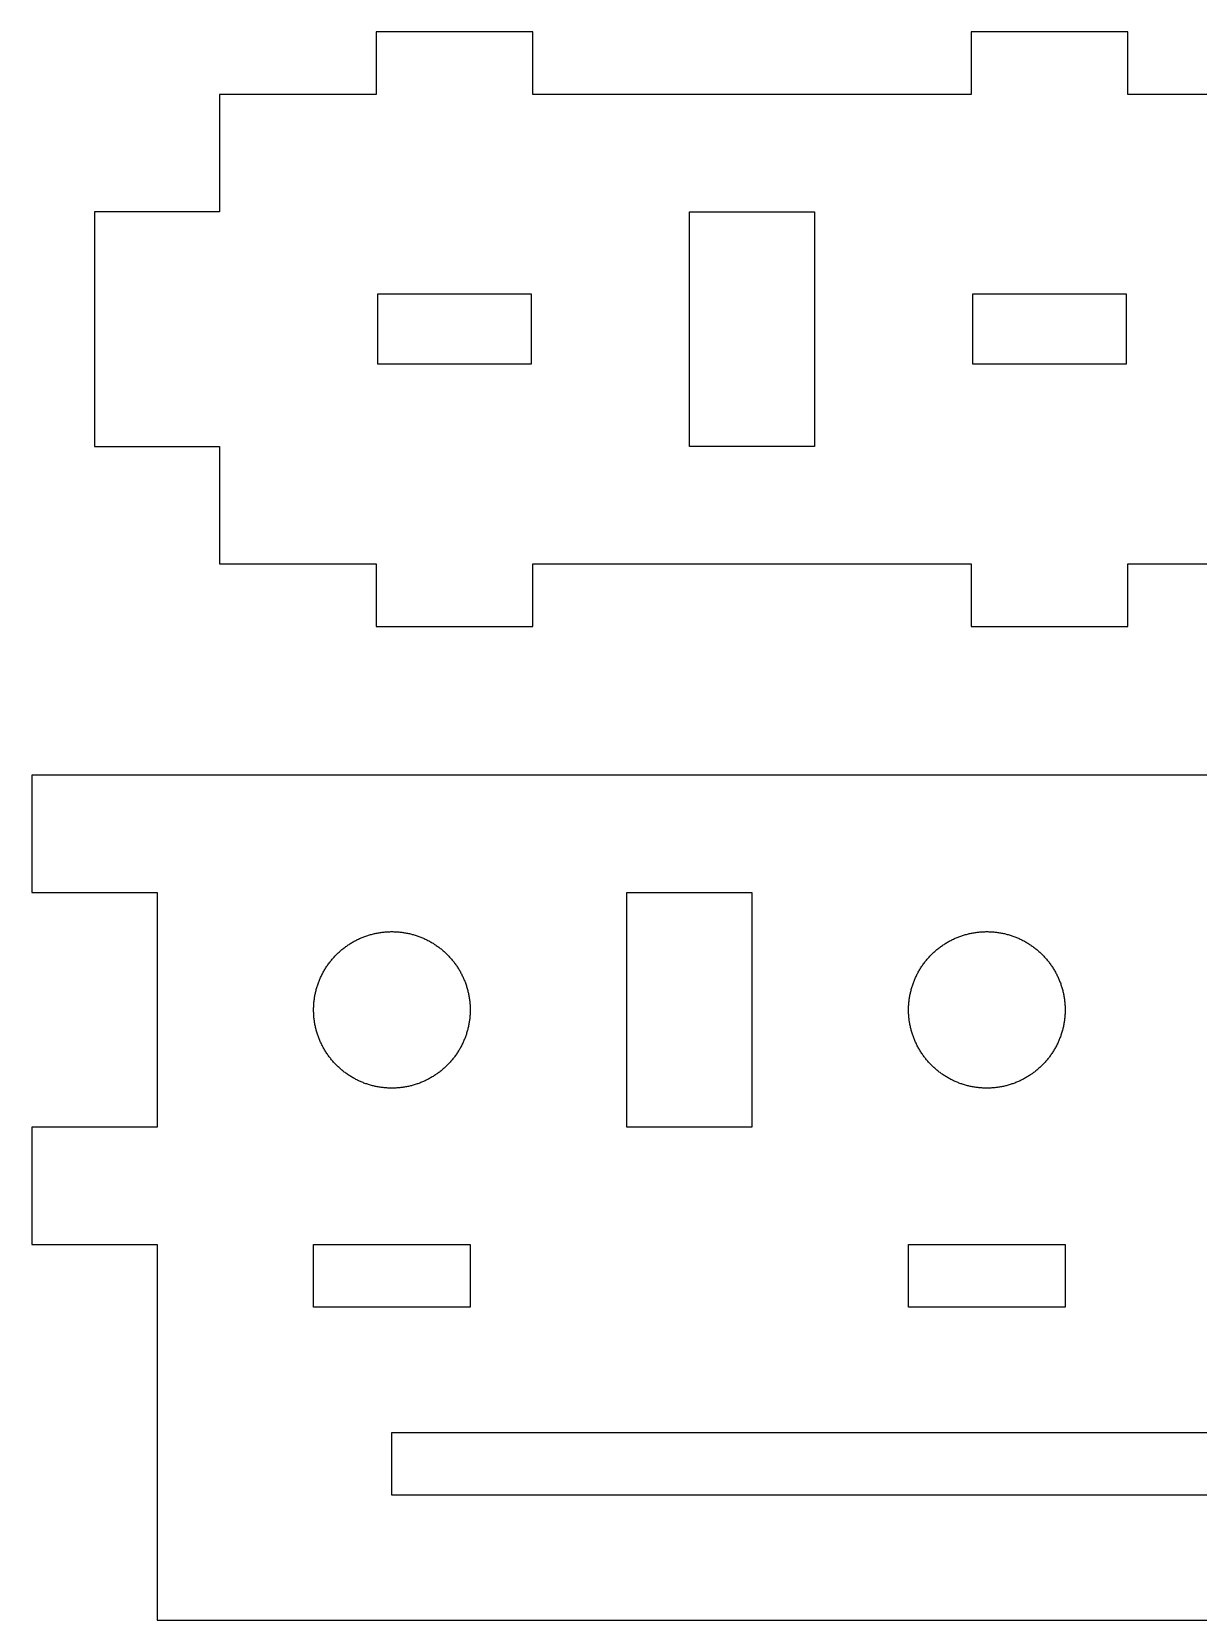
# Model space of a CAD drawing. Header units: metres. Extents: x -160 to 479, y -45 to 506.
# Drawn here: x -160 to -85.5, y 132 to 233.5 of the extents above; entities that cross this region are included whole.
import ezdxf

# ---------------------------------------------------------------- set-up
doc = ezdxf.new("R2010")
doc.units = ezdxf.units.M

msp = doc.modelspace()

# ---------------------------------------------------------------- linework, layer by layer
for p, q in [((-128, 233.5), (-138, 233.5)), ((-138, 233.5), (-138, 229.5)), ((-128, 229.5), (-128, 233.5)), ((-90, 233.5), (-100, 233.5)), ((-100, 233.5), (-100, 229.5)), ((-90, 229.5), (-90, 233.5)), ((-138, 229.5), (-148, 229.5)), ((-148, 229.5), (-148, 222)), ((-100, 229.5), (-128, 229.5)), ((-62, 229.5), (-90, 229.5)), ((-148, 222), (-156, 222)), ((-156, 222), (-156, 207)), ((-118, 207), (-118, 222)), ((-118, 222), (-110, 222)), ((-110, 222), (-110, 207)), ((-137.89, 212.255), (-137.89, 216.745)), ((-137.89, 216.745), (-128.11, 216.745)), ((-128.11, 216.745), (-128.11, 212.255)), ((-99.89, 212.255), (-99.89, 216.745)), ((-99.89, 216.745), (-90.11, 216.745)), ((-90.11, 216.745), (-90.11, 212.255)), ((-128.11, 212.255), (-137.89, 212.255)), ((-90.11, 212.255), (-99.89, 212.255)), ((-156, 207), (-148, 207)), ((-148, 207), (-148, 199.5)), ((-110, 207), (-118, 207)), ((-148, 199.5), (-138, 199.5)), ((-138, 199.5), (-138, 195.5)), ((-128, 199.5), (-100, 199.5)), ((-128, 195.5), (-128, 199.5)), ((-100, 199.5), (-100, 195.5)), ((-90, 195.5), (-90, 199.5)), ((-90, 199.5), (-62, 199.5)), ((-138, 195.5), (-128, 195.5)), ((-100, 195.5), (-90, 195.5)), ((152, 186), (-160, 186)), ((-160, 186), (-160, 178.5)), ((-160, 178.5), (-152, 178.5)), ((-152, 178.5), (-152, 163.5)), ((-122, 163.5), (-122, 178.5)), ((-122, 178.5), (-114, 178.5)), ((-114, 178.5), (-114, 163.5)), ((-139.015, 175.576), (-138.957, 175.601)), ((-138.957, 175.601), (-138.899, 175.625)), ((-138.899, 175.625), (-138.841, 175.649)), ((-138.841, 175.649), (-138.782, 175.672)), ((-138.782, 175.672), (-138.723, 175.694)), ((-138.723, 175.694), (-138.664, 175.715)), ((-138.664, 175.715), (-138.605, 175.735)), ((-138.605, 175.735), (-138.545, 175.755)), ((-138.545, 175.755), (-138.485, 175.774)), ((-138.485, 175.774), (-138.425, 175.793)), ((-138.425, 175.793), (-138.365, 175.81)), ((-138.365, 175.81), (-138.304, 175.827)), ((-138.304, 175.827), (-138.243, 175.843)), ((-138.243, 175.843), (-138.182, 175.858)), ((-138.182, 175.858), (-138.121, 175.873)), ((-138.121, 175.873), (-138.06, 175.886)), ((-138.06, 175.886), (-137.999, 175.899)), ((-137.999, 175.899), (-137.937, 175.911)), ((-137.937, 175.911), (-137.875, 175.923)), ((-137.875, 175.923), (-137.813, 175.933)), ((-137.813, 175.933), (-137.751, 175.943)), ((-137.751, 175.943), (-137.689, 175.952)), ((-137.689, 175.952), (-137.627, 175.961)), ((-137.627, 175.961), (-137.564, 175.968)), ((-137.564, 175.968), (-137.502, 175.975)), ((-137.502, 175.975), (-137.439, 175.981)), ((-137.439, 175.981), (-137.377, 175.986)), ((-137.377, 175.986), (-137.314, 175.99)), ((-137.314, 175.99), (-137.251, 175.994)), ((-137.251, 175.994), (-137.188, 175.996)), ((-137.188, 175.996), (-137.126, 175.998)), ((-137.126, 175.998), (-137.063, 176)), ((-137.063, 176), (-137, 176)), ((-137, 176), (-136.937, 176)), ((-136.937, 176), (-136.874, 175.998)), ((-136.874, 175.998), (-136.812, 175.996)), ((-136.812, 175.996), (-136.749, 175.994)), ((-136.749, 175.994), (-136.686, 175.99)), ((-136.686, 175.99), (-136.623, 175.986)), ((-136.623, 175.986), (-136.561, 175.981)), ((-136.561, 175.981), (-136.498, 175.975)), ((-136.498, 175.975), (-136.436, 175.968)), ((-136.436, 175.968), (-136.373, 175.961)), ((-136.373, 175.961), (-136.311, 175.952)), ((-136.311, 175.952), (-136.249, 175.943)), ((-136.249, 175.943), (-136.187, 175.933)), ((-136.187, 175.933), (-136.125, 175.923)), ((-136.125, 175.923), (-136.063, 175.911)), ((-136.063, 175.911), (-136.001, 175.899)), ((-136.001, 175.899), (-135.94, 175.886)), ((-135.94, 175.886), (-135.879, 175.873)), ((-135.879, 175.873), (-135.818, 175.858)), ((-135.818, 175.858), (-135.757, 175.843)), ((-135.757, 175.843), (-135.696, 175.827)), ((-135.696, 175.827), (-135.635, 175.81)), ((-135.635, 175.81), (-135.575, 175.793)), ((-135.575, 175.793), (-135.515, 175.774)), ((-135.515, 175.774), (-135.455, 175.755)), ((-135.455, 175.755), (-135.395, 175.735)), ((-135.395, 175.735), (-135.336, 175.715)), ((-135.336, 175.715), (-135.277, 175.694)), ((-135.277, 175.694), (-135.218, 175.672)), ((-135.218, 175.672), (-135.159, 175.649)), ((-135.159, 175.649), (-135.101, 175.625)), ((-135.101, 175.625), (-135.043, 175.601)), ((-135.043, 175.601), (-134.985, 175.576)), ((-101.015, 175.576), (-100.957, 175.601)), ((-100.957, 175.601), (-100.899, 175.625)), ((-100.899, 175.625), (-100.841, 175.649)), ((-100.841, 175.649), (-100.782, 175.672)), ((-100.782, 175.672), (-100.723, 175.694)), ((-100.723, 175.694), (-100.664, 175.715)), ((-100.664, 175.715), (-100.605, 175.735)), ((-100.605, 175.735), (-100.545, 175.755)), ((-100.545, 175.755), (-100.485, 175.774)), ((-100.485, 175.774), (-100.425, 175.793)), ((-100.425, 175.793), (-100.365, 175.81)), ((-100.365, 175.81), (-100.304, 175.827)), ((-100.304, 175.827), (-100.243, 175.843)), ((-100.243, 175.843), (-100.182, 175.858)), ((-100.182, 175.858), (-100.121, 175.873)), ((-100.121, 175.873), (-100.06, 175.886)), ((-100.06, 175.886), (-99.9985, 175.899)), ((-99.9985, 175.899), (-99.9369, 175.911)), ((-99.9369, 175.911), (-99.8751, 175.923)), ((-99.8751, 175.923), (-99.8132, 175.933)), ((-99.8132, 175.933), (-99.7511, 175.943)), ((-99.7511, 175.943), (-99.6889, 175.952)), ((-99.6889, 175.952), (-99.6267, 175.961)), ((-99.6267, 175.961), (-99.5643, 175.968)), ((-99.5643, 175.968), (-99.5018, 175.975)), ((-99.5018, 175.975), (-99.4393, 175.981)), ((-99.4393, 175.981), (-99.3766, 175.986)), ((-99.3766, 175.986), (-99.3139, 175.99)), ((-99.3139, 175.99), (-99.2512, 175.994)), ((-99.2512, 175.994), (-99.1884, 175.996)), ((-99.1884, 175.996), (-99.1256, 175.998)), ((-99.1256, 175.998), (-99.0628, 176)), ((-99.0628, 176), (-99, 176)), ((-99, 176), (-98.9372, 176)), ((-98.9372, 176), (-98.8743, 175.998)), ((-98.8743, 175.998), (-98.8115, 175.996)), ((-98.8115, 175.996), (-98.7488, 175.994)), ((-98.7488, 175.994), (-98.686, 175.99)), ((-98.686, 175.99), (-98.6234, 175.986)), ((-98.6234, 175.986), (-98.5607, 175.981)), ((-98.5607, 175.981), (-98.4982, 175.975)), ((-98.4982, 175.975), (-98.4357, 175.968)), ((-98.4357, 175.968), (-98.3733, 175.961)), ((-98.3733, 175.961), (-98.311, 175.952)), ((-98.311, 175.952), (-98.2489, 175.943)), ((-98.2489, 175.943), (-98.1868, 175.933)), ((-98.1868, 175.933), (-98.1249, 175.923)), ((-98.1249, 175.923), (-98.0631, 175.911)), ((-98.0631, 175.911), (-98.0014, 175.899)), ((-98.0014, 175.899), (-97.94, 175.886)), ((-97.94, 175.886), (-97.8786, 175.873)), ((-97.8786, 175.873), (-97.8175, 175.858)), ((-97.8175, 175.858), (-97.7565, 175.843)), ((-97.7565, 175.843), (-97.6958, 175.827)), ((-97.6958, 175.827), (-97.6352, 175.81)), ((-97.6352, 175.81), (-97.5749, 175.793)), ((-97.5749, 175.793), (-97.5148, 175.774)), ((-97.5148, 175.774), (-97.4549, 175.755)), ((-97.4549, 175.755), (-97.3953, 175.735)), ((-97.3953, 175.735), (-97.3359, 175.715)), ((-97.3359, 175.715), (-97.2768, 175.694)), ((-97.2768, 175.694), (-97.2179, 175.672)), ((-97.2179, 175.672), (-97.1594, 175.649)), ((-97.1594, 175.649), (-97.1011, 175.625)), ((-97.1011, 175.625), (-97.0431, 175.601)), ((-97.0431, 175.601), (-96.9855, 175.576)), ((-140.513, 174.558), (-140.468, 174.602)), ((-140.468, 174.602), (-140.423, 174.645)), ((-140.423, 174.645), (-140.377, 174.688)), ((-140.377, 174.688), (-140.33, 174.73)), ((-140.33, 174.73), (-140.283, 174.771)), ((-140.283, 174.771), (-140.235, 174.812)), ((-140.235, 174.812), (-140.187, 174.853)), ((-140.187, 174.853), (-140.138, 174.892)), ((-140.138, 174.892), (-140.089, 174.931)), ((-140.089, 174.931), (-140.04, 174.97)), ((-140.04, 174.97), (-139.99, 175.008)), ((-139.99, 175.008), (-139.939, 175.045)), ((-139.939, 175.045), (-139.888, 175.082)), ((-139.888, 175.082), (-139.836, 175.118)), ((-139.836, 175.118), (-139.784, 175.153)), ((-139.784, 175.153), (-139.732, 175.188)), ((-139.732, 175.188), (-139.679, 175.222)), ((-139.679, 175.222), (-139.626, 175.255)), ((-139.626, 175.255), (-139.572, 175.288)), ((-139.572, 175.288), (-139.518, 175.32)), ((-139.518, 175.32), (-139.464, 175.351)), ((-139.464, 175.351), (-139.409, 175.382)), ((-139.409, 175.382), (-139.354, 175.411)), ((-139.354, 175.411), (-139.298, 175.441)), ((-139.298, 175.441), (-139.242, 175.469)), ((-139.242, 175.469), (-139.186, 175.497)), ((-139.186, 175.497), (-139.129, 175.524)), ((-139.129, 175.524), (-139.072, 175.551)), ((-139.072, 175.551), (-139.015, 175.576)), ((-134.985, 175.576), (-134.928, 175.551)), ((-134.928, 175.551), (-134.871, 175.524)), ((-134.871, 175.524), (-134.814, 175.497)), ((-134.814, 175.497), (-134.758, 175.469)), ((-134.758, 175.469), (-134.702, 175.441)), ((-134.702, 175.441), (-134.646, 175.411)), ((-134.646, 175.411), (-134.591, 175.382)), ((-134.591, 175.382), (-134.536, 175.351)), ((-134.536, 175.351), (-134.482, 175.32)), ((-134.482, 175.32), (-134.428, 175.288)), ((-134.428, 175.288), (-134.374, 175.255)), ((-134.374, 175.255), (-134.321, 175.222)), ((-134.321, 175.222), (-134.268, 175.188)), ((-134.268, 175.188), (-134.216, 175.153)), ((-134.216, 175.153), (-134.164, 175.118)), ((-134.164, 175.118), (-134.112, 175.082)), ((-134.112, 175.082), (-134.061, 175.045)), ((-134.061, 175.045), (-134.01, 175.008)), ((-134.01, 175.008), (-133.96, 174.97)), ((-133.96, 174.97), (-133.911, 174.931)), ((-133.911, 174.931), (-133.862, 174.892)), ((-133.862, 174.892), (-133.813, 174.853)), ((-133.813, 174.853), (-133.765, 174.812)), ((-133.765, 174.812), (-133.717, 174.771)), ((-133.717, 174.771), (-133.67, 174.73)), ((-133.67, 174.73), (-133.623, 174.688)), ((-133.623, 174.688), (-133.577, 174.645)), ((-133.577, 174.645), (-133.532, 174.602)), ((-133.532, 174.602), (-133.487, 174.558)), ((-102.513, 174.558), (-102.468, 174.602)), ((-102.468, 174.602), (-102.423, 174.645)), ((-102.423, 174.645), (-102.377, 174.688)), ((-102.377, 174.688), (-102.33, 174.73)), ((-102.33, 174.73), (-102.283, 174.771)), ((-102.283, 174.771), (-102.235, 174.812)), ((-102.235, 174.812), (-102.187, 174.853)), ((-102.187, 174.853), (-102.138, 174.892)), ((-102.138, 174.892), (-102.089, 174.931)), ((-102.089, 174.931), (-102.04, 174.97)), ((-102.04, 174.97), (-101.99, 175.008)), ((-101.99, 175.008), (-101.939, 175.045)), ((-101.939, 175.045), (-101.888, 175.082)), ((-101.888, 175.082), (-101.836, 175.118)), ((-101.836, 175.118), (-101.784, 175.153)), ((-101.784, 175.153), (-101.732, 175.188)), ((-101.732, 175.188), (-101.679, 175.222)), ((-101.679, 175.222), (-101.626, 175.255)), ((-101.626, 175.255), (-101.572, 175.288)), ((-101.572, 175.288), (-101.518, 175.32)), ((-101.518, 175.32), (-101.464, 175.351)), ((-101.464, 175.351), (-101.409, 175.382)), ((-101.409, 175.382), (-101.354, 175.411)), ((-101.354, 175.411), (-101.298, 175.441)), ((-101.298, 175.441), (-101.242, 175.469)), ((-101.242, 175.469), (-101.186, 175.497)), ((-101.186, 175.497), (-101.129, 175.524)), ((-101.129, 175.524), (-101.072, 175.551)), ((-101.072, 175.551), (-101.015, 175.576)), ((-96.9855, 175.576), (-96.9281, 175.551)), ((-96.9281, 175.551), (-96.8711, 175.524)), ((-96.8711, 175.524), (-96.8144, 175.497)), ((-96.8144, 175.497), (-96.7581, 175.469)), ((-96.7581, 175.469), (-96.7021, 175.441)), ((-96.7021, 175.441), (-96.6465, 175.411)), ((-96.6465, 175.411), (-96.5912, 175.382)), ((-96.5912, 175.382), (-96.5364, 175.351)), ((-96.5364, 175.351), (-96.4819, 175.32)), ((-96.4819, 175.32), (-96.4278, 175.288)), ((-96.4278, 175.288), (-96.3741, 175.255)), ((-96.3741, 175.255), (-96.3209, 175.222)), ((-96.3209, 175.222), (-96.268, 175.188)), ((-96.268, 175.188), (-96.2156, 175.153)), ((-96.2156, 175.153), (-96.1637, 175.118)), ((-96.1637, 175.118), (-96.1121, 175.082)), ((-96.1121, 175.082), (-96.0611, 175.045)), ((-96.0611, 175.045), (-96.0105, 175.008)), ((-96.0105, 175.008), (-95.9603, 174.97)), ((-95.9603, 174.97), (-95.9107, 174.931)), ((-95.9107, 174.931), (-95.8615, 174.892)), ((-95.8615, 174.892), (-95.8129, 174.853)), ((-95.8129, 174.853), (-95.7647, 174.812)), ((-95.7647, 174.812), (-95.7171, 174.771)), ((-95.7171, 174.771), (-95.6699, 174.73)), ((-95.6699, 174.73), (-95.6233, 174.688)), ((-95.6233, 174.688), (-95.5773, 174.645)), ((-95.5773, 174.645), (-95.5317, 174.602)), ((-95.5317, 174.602), (-95.4867, 174.558)), ((-141.32, 173.518), (-141.288, 173.572)), ((-141.288, 173.572), (-141.255, 173.626)), ((-141.255, 173.626), (-141.222, 173.679)), ((-141.222, 173.679), (-141.188, 173.732)), ((-141.188, 173.732), (-141.153, 173.784)), ((-141.153, 173.784), (-141.118, 173.836)), ((-141.118, 173.836), (-141.082, 173.888)), ((-141.082, 173.888), (-141.045, 173.939)), ((-141.045, 173.939), (-141.008, 173.99)), ((-141.008, 173.99), (-140.97, 174.04)), ((-140.97, 174.04), (-140.931, 174.089)), ((-140.931, 174.089), (-140.892, 174.138)), ((-140.892, 174.138), (-140.853, 174.187)), ((-140.853, 174.187), (-140.812, 174.235)), ((-140.812, 174.235), (-140.771, 174.283)), ((-140.771, 174.283), (-140.73, 174.33)), ((-140.73, 174.33), (-140.688, 174.377)), ((-140.688, 174.377), (-140.645, 174.423)), ((-140.645, 174.423), (-140.602, 174.468)), ((-140.602, 174.468), (-140.558, 174.513)), ((-140.558, 174.513), (-140.513, 174.558)), ((-133.487, 174.558), (-133.442, 174.513)), ((-133.442, 174.513), (-133.398, 174.468)), ((-133.398, 174.468), (-133.355, 174.423)), ((-133.355, 174.423), (-133.312, 174.377)), ((-133.312, 174.377), (-133.27, 174.33)), ((-133.27, 174.33), (-133.229, 174.283)), ((-133.229, 174.283), (-133.188, 174.235)), ((-133.188, 174.235), (-133.147, 174.187)), ((-133.147, 174.187), (-133.108, 174.138)), ((-133.108, 174.138), (-133.069, 174.089)), ((-133.069, 174.089), (-133.03, 174.04)), ((-133.03, 174.04), (-132.992, 173.99)), ((-132.992, 173.99), (-132.955, 173.939)), ((-132.955, 173.939), (-132.918, 173.888)), ((-132.918, 173.888), (-132.882, 173.836)), ((-132.882, 173.836), (-132.847, 173.784)), ((-132.847, 173.784), (-132.812, 173.732)), ((-132.812, 173.732), (-132.778, 173.679)), ((-132.778, 173.679), (-132.745, 173.626)), ((-132.745, 173.626), (-132.712, 173.572)), ((-132.712, 173.572), (-132.68, 173.518)), ((-103.32, 173.518), (-103.288, 173.572)), ((-103.288, 173.572), (-103.255, 173.626)), ((-103.255, 173.626), (-103.222, 173.679)), ((-103.222, 173.679), (-103.188, 173.732)), ((-103.188, 173.732), (-103.153, 173.784)), ((-103.153, 173.784), (-103.118, 173.836)), ((-103.118, 173.836), (-103.082, 173.888)), ((-103.082, 173.888), (-103.045, 173.939)), ((-103.045, 173.939), (-103.008, 173.99)), ((-103.008, 173.99), (-102.97, 174.04)), ((-102.97, 174.04), (-102.931, 174.089)), ((-102.931, 174.089), (-102.892, 174.138)), ((-102.892, 174.138), (-102.853, 174.187)), ((-102.853, 174.187), (-102.812, 174.235)), ((-102.812, 174.235), (-102.771, 174.283)), ((-102.771, 174.283), (-102.73, 174.33)), ((-102.73, 174.33), (-102.688, 174.377)), ((-102.688, 174.377), (-102.645, 174.423)), ((-102.645, 174.423), (-102.602, 174.468)), ((-102.602, 174.468), (-102.558, 174.513)), ((-102.558, 174.513), (-102.513, 174.558)), ((-95.4867, 174.558), (-95.4423, 174.513)), ((-95.4423, 174.513), (-95.3985, 174.468)), ((-95.3985, 174.468), (-95.3551, 174.423)), ((-95.3551, 174.423), (-95.3124, 174.377)), ((-95.3124, 174.377), (-95.2703, 174.33)), ((-95.2703, 174.33), (-95.2287, 174.283)), ((-95.2287, 174.283), (-95.1878, 174.235)), ((-95.1878, 174.235), (-95.1474, 174.187)), ((-95.1474, 174.187), (-95.1077, 174.138)), ((-95.1077, 174.138), (-95.0686, 174.089)), ((-95.0686, 174.089), (-95.03, 174.04)), ((-95.03, 174.04), (-94.9922, 173.99)), ((-94.9922, 173.99), (-94.9549, 173.939)), ((-94.9549, 173.939), (-94.9183, 173.888)), ((-94.9183, 173.888), (-94.8823, 173.836)), ((-94.8823, 173.836), (-94.847, 173.784)), ((-94.847, 173.784), (-94.8123, 173.732)), ((-94.8123, 173.732), (-94.7784, 173.679)), ((-94.7784, 173.679), (-94.745, 173.626)), ((-94.745, 173.626), (-94.7124, 173.572)), ((-94.7124, 173.572), (-94.6804, 173.518)), ((-141.755, 172.545), (-141.735, 172.605)), ((-141.735, 172.605), (-141.715, 172.664)), ((-141.715, 172.664), (-141.694, 172.723)), ((-141.694, 172.723), (-141.672, 172.782)), ((-141.672, 172.782), (-141.649, 172.841)), ((-141.649, 172.841), (-141.625, 172.899)), ((-141.625, 172.899), (-141.601, 172.957)), ((-141.601, 172.957), (-141.576, 173.015)), ((-141.576, 173.015), (-141.551, 173.072)), ((-141.551, 173.072), (-141.524, 173.129)), ((-141.524, 173.129), (-141.497, 173.186)), ((-141.497, 173.186), (-141.469, 173.242)), ((-141.469, 173.242), (-141.441, 173.298)), ((-141.441, 173.298), (-141.411, 173.354)), ((-141.411, 173.354), (-141.382, 173.409)), ((-141.382, 173.409), (-141.351, 173.464)), ((-141.351, 173.464), (-141.32, 173.518)), ((-132.68, 173.518), (-132.649, 173.464)), ((-132.649, 173.464), (-132.618, 173.409)), ((-132.618, 173.409), (-132.589, 173.354)), ((-132.589, 173.354), (-132.559, 173.298)), ((-132.559, 173.298), (-132.531, 173.242)), ((-132.531, 173.242), (-132.503, 173.186)), ((-132.503, 173.186), (-132.476, 173.129)), ((-132.476, 173.129), (-132.449, 173.072)), ((-132.449, 173.072), (-132.424, 173.015)), ((-132.424, 173.015), (-132.399, 172.957)), ((-132.399, 172.957), (-132.375, 172.899)), ((-132.375, 172.899), (-132.351, 172.841)), ((-132.351, 172.841), (-132.328, 172.782)), ((-132.328, 172.782), (-132.306, 172.723)), ((-132.306, 172.723), (-132.285, 172.664)), ((-132.285, 172.664), (-132.264, 172.605)), ((-132.264, 172.605), (-132.245, 172.545)), ((-103.755, 172.545), (-103.735, 172.605)), ((-103.735, 172.605), (-103.715, 172.664)), ((-103.715, 172.664), (-103.694, 172.723)), ((-103.694, 172.723), (-103.672, 172.782)), ((-103.672, 172.782), (-103.649, 172.841)), ((-103.649, 172.841), (-103.625, 172.899)), ((-103.625, 172.899), (-103.601, 172.957)), ((-103.601, 172.957), (-103.576, 173.015)), ((-103.576, 173.015), (-103.551, 173.072)), ((-103.551, 173.072), (-103.524, 173.129)), ((-103.524, 173.129), (-103.497, 173.186)), ((-103.497, 173.186), (-103.469, 173.242)), ((-103.469, 173.242), (-103.441, 173.298)), ((-103.441, 173.298), (-103.411, 173.354)), ((-103.411, 173.354), (-103.382, 173.409)), ((-103.382, 173.409), (-103.351, 173.464)), ((-103.351, 173.464), (-103.32, 173.518)), ((-94.6804, 173.518), (-94.6491, 173.464)), ((-94.6491, 173.464), (-94.6185, 173.409)), ((-94.6185, 173.409), (-94.5885, 173.354)), ((-94.5885, 173.354), (-94.5593, 173.298)), ((-94.5593, 173.298), (-94.5308, 173.242)), ((-94.5308, 173.242), (-94.503, 173.186)), ((-94.503, 173.186), (-94.4759, 173.129)), ((-94.4759, 173.129), (-94.4495, 173.072)), ((-94.4495, 173.072), (-94.4238, 173.015)), ((-94.4238, 173.015), (-94.3988, 172.957)), ((-94.3988, 172.957), (-94.3746, 172.899)), ((-94.3746, 172.899), (-94.3511, 172.841)), ((-94.3511, 172.841), (-94.3284, 172.782)), ((-94.3284, 172.782), (-94.3063, 172.723)), ((-94.3063, 172.723), (-94.285, 172.664)), ((-94.285, 172.664), (-94.2645, 172.605)), ((-94.2645, 172.605), (-94.2447, 172.545)), ((-141.975, 171.502), (-141.968, 171.564)), ((-141.968, 171.564), (-141.961, 171.627)), ((-141.961, 171.627), (-141.952, 171.689)), ((-141.952, 171.689), (-141.943, 171.751)), ((-141.943, 171.751), (-141.933, 171.813)), ((-141.933, 171.813), (-141.923, 171.875)), ((-141.923, 171.875), (-141.911, 171.937)), ((-141.911, 171.937), (-141.899, 171.999)), ((-141.899, 171.999), (-141.886, 172.06)), ((-141.886, 172.06), (-141.873, 172.121)), ((-141.873, 172.121), (-141.858, 172.182)), ((-141.858, 172.182), (-141.843, 172.243)), ((-141.843, 172.243), (-141.827, 172.304)), ((-141.827, 172.304), (-141.81, 172.365)), ((-141.81, 172.365), (-141.793, 172.425)), ((-141.793, 172.425), (-141.774, 172.485)), ((-141.774, 172.485), (-141.755, 172.545)), ((-132.245, 172.545), (-132.226, 172.485)), ((-132.226, 172.485), (-132.207, 172.425)), ((-132.207, 172.425), (-132.19, 172.365)), ((-132.19, 172.365), (-132.173, 172.304)), ((-132.173, 172.304), (-132.157, 172.243)), ((-132.157, 172.243), (-132.142, 172.182)), ((-132.142, 172.182), (-132.127, 172.121)), ((-132.127, 172.121), (-132.114, 172.06)), ((-132.114, 172.06), (-132.101, 171.999)), ((-132.101, 171.999), (-132.089, 171.937)), ((-132.089, 171.937), (-132.077, 171.875)), ((-132.077, 171.875), (-132.067, 171.813)), ((-132.067, 171.813), (-132.057, 171.751)), ((-132.057, 171.751), (-132.048, 171.689)), ((-132.048, 171.689), (-132.039, 171.627)), ((-132.039, 171.627), (-132.032, 171.564)), ((-132.032, 171.564), (-132.025, 171.502)), ((-103.975, 171.502), (-103.968, 171.564)), ((-103.968, 171.564), (-103.961, 171.627)), ((-103.961, 171.627), (-103.952, 171.689)), ((-103.952, 171.689), (-103.943, 171.751)), ((-103.943, 171.751), (-103.933, 171.813)), ((-103.933, 171.813), (-103.923, 171.875)), ((-103.923, 171.875), (-103.911, 171.937)), ((-103.911, 171.937), (-103.899, 171.999)), ((-103.899, 171.999), (-103.886, 172.06)), ((-103.886, 172.06), (-103.873, 172.121)), ((-103.873, 172.121), (-103.858, 172.182)), ((-103.858, 172.182), (-103.843, 172.243)), ((-103.843, 172.243), (-103.827, 172.304)), ((-103.827, 172.304), (-103.81, 172.365)), ((-103.81, 172.365), (-103.793, 172.425)), ((-103.793, 172.425), (-103.774, 172.485)), ((-103.774, 172.485), (-103.755, 172.545)), ((-94.2447, 172.545), (-94.2257, 172.485)), ((-94.2257, 172.485), (-94.2074, 172.425)), ((-94.2074, 172.425), (-94.1898, 172.365)), ((-94.1898, 172.365), (-94.1731, 172.304)), ((-94.1731, 172.304), (-94.1571, 172.243)), ((-94.1571, 172.243), (-94.1418, 172.182)), ((-94.1418, 172.182), (-94.1274, 172.121)), ((-94.1274, 172.121), (-94.1136, 172.06)), ((-94.1136, 172.06), (-94.1007, 171.999)), ((-94.1007, 171.999), (-94.0886, 171.937)), ((-94.0886, 171.937), (-94.0772, 171.875)), ((-94.0772, 171.875), (-94.0666, 171.813)), ((-94.0666, 171.813), (-94.0567, 171.751)), ((-94.0567, 171.751), (-94.0477, 171.689)), ((-94.0477, 171.689), (-94.0394, 171.627)), ((-94.0394, 171.627), (-94.0319, 171.564)), ((-94.0319, 171.564), (-94.0252, 171.502)), ((-142, 171.063), (-141.998, 171.126)), ((-142, 171), (-142, 171.063)), ((-142, 170.937), (-142, 171)), ((-141.998, 170.874), (-142, 170.937)), ((-141.998, 171.126), (-141.996, 171.188)), ((-141.996, 170.812), (-141.998, 170.874)), ((-141.996, 171.188), (-141.994, 171.251)), ((-141.994, 170.749), (-141.996, 170.812)), ((-141.994, 171.251), (-141.99, 171.314)), ((-141.99, 170.686), (-141.994, 170.749)), ((-141.99, 171.314), (-141.986, 171.377)), ((-141.986, 170.623), (-141.99, 170.686)), ((-141.986, 171.377), (-141.981, 171.439)), ((-141.981, 170.561), (-141.986, 170.623)), ((-141.981, 171.439), (-141.975, 171.502)), ((-141.975, 170.498), (-141.981, 170.561)), ((-132.025, 171.502), (-132.019, 171.439)), ((-132.019, 170.561), (-132.025, 170.498)), ((-132.019, 171.439), (-132.014, 171.377)), ((-132.014, 170.623), (-132.019, 170.561)), ((-132.014, 171.377), (-132.01, 171.314)), ((-132.01, 170.686), (-132.014, 170.623)), ((-132.01, 171.314), (-132.006, 171.251)), ((-132.006, 170.749), (-132.01, 170.686)), ((-132.006, 171.251), (-132.004, 171.188)), ((-132.004, 170.812), (-132.006, 170.749)), ((-132.004, 171.188), (-132.002, 171.126)), ((-132.002, 170.874), (-132.004, 170.812)), ((-132.002, 171.126), (-132, 171.063)), ((-132, 170.937), (-132.002, 170.874)), ((-132, 171.063), (-132, 171)), ((-132, 171), (-132, 170.937)), ((-104, 171.063), (-103.998, 171.126)), ((-104, 171), (-104, 171.063)), ((-104, 170.937), (-104, 171)), ((-103.998, 170.874), (-104, 170.937)), ((-103.998, 171.126), (-103.996, 171.188)), ((-103.996, 170.812), (-103.998, 170.874)), ((-103.996, 171.188), (-103.994, 171.251)), ((-103.994, 170.749), (-103.996, 170.812)), ((-103.994, 171.251), (-103.99, 171.314)), ((-103.99, 170.686), (-103.994, 170.749)), ((-103.99, 171.314), (-103.986, 171.377)), ((-103.986, 170.623), (-103.99, 170.686)), ((-103.986, 171.377), (-103.981, 171.439)), ((-103.981, 170.561), (-103.986, 170.623)), ((-103.981, 171.439), (-103.975, 171.502)), ((-103.975, 170.498), (-103.981, 170.561)), ((-94.0252, 171.502), (-94.0193, 171.439)), ((-94.0193, 170.561), (-94.0252, 170.498)), ((-94.0193, 171.439), (-94.0142, 171.377)), ((-94.0142, 170.623), (-94.0193, 170.561)), ((-94.0142, 171.377), (-94.0099, 171.314)), ((-94.0099, 170.686), (-94.0142, 170.623)), ((-94.0099, 171.314), (-94.0063, 171.251)), ((-94.0063, 170.749), (-94.0099, 170.686)), ((-94.0063, 171.251), (-94.0035, 171.188)), ((-94.0035, 170.812), (-94.0063, 170.749)), ((-94.0035, 171.188), (-94.0016, 171.126)), ((-94.0016, 170.874), (-94.0035, 170.812)), ((-94.0016, 171.126), (-94.0004, 171.063)), ((-94.0004, 170.937), (-94.0016, 170.874)), ((-94.0004, 171.063), (-94, 171)), ((-94, 171), (-94.0004, 170.937)), ((-141.968, 170.436), (-141.975, 170.498)), ((-141.961, 170.373), (-141.968, 170.436)), ((-141.952, 170.311), (-141.961, 170.373)), ((-141.943, 170.249), (-141.952, 170.311)), ((-141.933, 170.187), (-141.943, 170.249)), ((-141.923, 170.125), (-141.933, 170.187)), ((-141.911, 170.063), (-141.923, 170.125)), ((-141.899, 170.001), (-141.911, 170.063)), ((-141.886, 169.94), (-141.899, 170.001)), ((-141.873, 169.879), (-141.886, 169.94)), ((-141.858, 169.818), (-141.873, 169.879)), ((-141.843, 169.757), (-141.858, 169.818)), ((-141.827, 169.696), (-141.843, 169.757)), ((-141.81, 169.635), (-141.827, 169.696)), ((-141.793, 169.575), (-141.81, 169.635)), ((-141.774, 169.515), (-141.793, 169.575)), ((-141.755, 169.455), (-141.774, 169.515)), ((-132.226, 169.515), (-132.245, 169.455)), ((-132.207, 169.575), (-132.226, 169.515)), ((-132.19, 169.635), (-132.207, 169.575)), ((-132.173, 169.696), (-132.19, 169.635)), ((-132.157, 169.757), (-132.173, 169.696)), ((-132.142, 169.818), (-132.157, 169.757)), ((-132.127, 169.879), (-132.142, 169.818)), ((-132.114, 169.94), (-132.127, 169.879)), ((-132.101, 170.001), (-132.114, 169.94)), ((-132.089, 170.063), (-132.101, 170.001)), ((-132.077, 170.125), (-132.089, 170.063)), ((-132.067, 170.187), (-132.077, 170.125)), ((-132.057, 170.249), (-132.067, 170.187)), ((-132.048, 170.311), (-132.057, 170.249)), ((-132.039, 170.373), (-132.048, 170.311)), ((-132.032, 170.436), (-132.039, 170.373)), ((-132.025, 170.498), (-132.032, 170.436)), ((-103.968, 170.436), (-103.975, 170.498)), ((-103.961, 170.373), (-103.968, 170.436)), ((-103.952, 170.311), (-103.961, 170.373)), ((-103.943, 170.249), (-103.952, 170.311)), ((-103.933, 170.187), (-103.943, 170.249)), ((-103.923, 170.125), (-103.933, 170.187)), ((-103.911, 170.063), (-103.923, 170.125)), ((-103.899, 170.001), (-103.911, 170.063)), ((-103.886, 169.94), (-103.899, 170.001)), ((-103.873, 169.879), (-103.886, 169.94)), ((-103.858, 169.818), (-103.873, 169.879)), ((-103.843, 169.757), (-103.858, 169.818)), ((-103.827, 169.696), (-103.843, 169.757)), ((-103.81, 169.635), (-103.827, 169.696)), ((-103.793, 169.575), (-103.81, 169.635)), ((-103.774, 169.515), (-103.793, 169.575)), ((-103.755, 169.455), (-103.774, 169.515)), ((-94.2257, 169.515), (-94.2447, 169.455)), ((-94.2074, 169.575), (-94.2257, 169.515)), ((-94.1898, 169.635), (-94.2074, 169.575)), ((-94.1731, 169.696), (-94.1898, 169.635)), ((-94.1571, 169.757), (-94.1731, 169.696)), ((-94.1418, 169.818), (-94.1571, 169.757)), ((-94.1274, 169.879), (-94.1418, 169.818)), ((-94.1136, 169.94), (-94.1274, 169.879)), ((-94.1007, 170.001), (-94.1136, 169.94)), ((-94.0886, 170.063), (-94.1007, 170.001)), ((-94.0772, 170.125), (-94.0886, 170.063)), ((-94.0666, 170.187), (-94.0772, 170.125)), ((-94.0567, 170.249), (-94.0666, 170.187)), ((-94.0477, 170.311), (-94.0567, 170.249)), ((-94.0394, 170.373), (-94.0477, 170.311)), ((-94.0319, 170.436), (-94.0394, 170.373)), ((-94.0252, 170.498), (-94.0319, 170.436)), ((-141.735, 169.395), (-141.755, 169.455)), ((-141.715, 169.336), (-141.735, 169.395)), ((-141.694, 169.277), (-141.715, 169.336)), ((-141.672, 169.218), (-141.694, 169.277)), ((-141.649, 169.159), (-141.672, 169.218)), ((-141.625, 169.101), (-141.649, 169.159)), ((-141.601, 169.043), (-141.625, 169.101)), ((-141.576, 168.985), (-141.601, 169.043)), ((-141.551, 168.928), (-141.576, 168.985)), ((-141.524, 168.871), (-141.551, 168.928)), ((-141.497, 168.814), (-141.524, 168.871)), ((-141.469, 168.758), (-141.497, 168.814)), ((-141.441, 168.702), (-141.469, 168.758)), ((-141.411, 168.646), (-141.441, 168.702)), ((-141.382, 168.591), (-141.411, 168.646)), ((-141.351, 168.536), (-141.382, 168.591)), ((-141.32, 168.482), (-141.351, 168.536)), ((-132.649, 168.536), (-132.68, 168.482)), ((-132.618, 168.591), (-132.649, 168.536)), ((-132.589, 168.646), (-132.618, 168.591)), ((-132.559, 168.702), (-132.589, 168.646)), ((-132.531, 168.758), (-132.559, 168.702)), ((-132.503, 168.814), (-132.531, 168.758)), ((-132.476, 168.871), (-132.503, 168.814)), ((-132.449, 168.928), (-132.476, 168.871)), ((-132.424, 168.985), (-132.449, 168.928)), ((-132.399, 169.043), (-132.424, 168.985)), ((-132.375, 169.101), (-132.399, 169.043)), ((-132.351, 169.159), (-132.375, 169.101)), ((-132.328, 169.218), (-132.351, 169.159)), ((-132.306, 169.277), (-132.328, 169.218)), ((-132.285, 169.336), (-132.306, 169.277)), ((-132.264, 169.395), (-132.285, 169.336)), ((-132.245, 169.455), (-132.264, 169.395)), ((-103.735, 169.395), (-103.755, 169.455)), ((-103.715, 169.336), (-103.735, 169.395)), ((-103.694, 169.277), (-103.715, 169.336)), ((-103.672, 169.218), (-103.694, 169.277)), ((-103.649, 169.159), (-103.672, 169.218)), ((-103.625, 169.101), (-103.649, 169.159)), ((-103.601, 169.043), (-103.625, 169.101)), ((-103.576, 168.985), (-103.601, 169.043)), ((-103.551, 168.928), (-103.576, 168.985)), ((-103.524, 168.871), (-103.551, 168.928)), ((-103.497, 168.814), (-103.524, 168.871)), ((-103.469, 168.758), (-103.497, 168.814)), ((-103.441, 168.702), (-103.469, 168.758)), ((-103.411, 168.646), (-103.441, 168.702)), ((-103.382, 168.591), (-103.411, 168.646)), ((-103.351, 168.536), (-103.382, 168.591)), ((-103.32, 168.482), (-103.351, 168.536)), ((-94.6491, 168.536), (-94.6804, 168.482)), ((-94.6185, 168.591), (-94.6491, 168.536)), ((-94.5885, 168.646), (-94.6185, 168.591)), ((-94.5593, 168.702), (-94.5885, 168.646)), ((-94.5308, 168.758), (-94.5593, 168.702)), ((-94.503, 168.814), (-94.5308, 168.758)), ((-94.4759, 168.871), (-94.503, 168.814)), ((-94.4495, 168.928), (-94.4759, 168.871)), ((-94.4238, 168.985), (-94.4495, 168.928)), ((-94.3988, 169.043), (-94.4238, 168.985)), ((-94.3746, 169.101), (-94.3988, 169.043)), ((-94.3511, 169.159), (-94.3746, 169.101)), ((-94.3284, 169.218), (-94.3511, 169.159)), ((-94.3063, 169.277), (-94.3284, 169.218)), ((-94.285, 169.336), (-94.3063, 169.277)), ((-94.2645, 169.395), (-94.285, 169.336)), ((-94.2447, 169.455), (-94.2645, 169.395)), ((-141.288, 168.428), (-141.32, 168.482)), ((-141.255, 168.374), (-141.288, 168.428)), ((-141.222, 168.321), (-141.255, 168.374)), ((-141.188, 168.268), (-141.222, 168.321)), ((-141.153, 168.216), (-141.188, 168.268)), ((-141.118, 168.164), (-141.153, 168.216)), ((-141.082, 168.112), (-141.118, 168.164)), ((-141.045, 168.061), (-141.082, 168.112)), ((-141.008, 168.01), (-141.045, 168.061)), ((-140.97, 167.96), (-141.008, 168.01)), ((-140.931, 167.911), (-140.97, 167.96)), ((-140.892, 167.862), (-140.931, 167.911)), ((-140.853, 167.813), (-140.892, 167.862)), ((-140.812, 167.765), (-140.853, 167.813)), ((-140.771, 167.717), (-140.812, 167.765)), ((-140.73, 167.67), (-140.771, 167.717)), ((-140.688, 167.623), (-140.73, 167.67)), ((-140.645, 167.577), (-140.688, 167.623)), ((-140.602, 167.532), (-140.645, 167.577)), ((-140.558, 167.487), (-140.602, 167.532)), ((-140.513, 167.442), (-140.558, 167.487)), ((-133.442, 167.487), (-133.487, 167.442)), ((-133.398, 167.532), (-133.442, 167.487)), ((-133.355, 167.577), (-133.398, 167.532)), ((-133.312, 167.623), (-133.355, 167.577)), ((-133.27, 167.67), (-133.312, 167.623)), ((-133.229, 167.717), (-133.27, 167.67)), ((-133.188, 167.765), (-133.229, 167.717)), ((-133.147, 167.813), (-133.188, 167.765)), ((-133.108, 167.862), (-133.147, 167.813)), ((-133.069, 167.911), (-133.108, 167.862)), ((-133.03, 167.96), (-133.069, 167.911)), ((-132.992, 168.01), (-133.03, 167.96)), ((-132.955, 168.061), (-132.992, 168.01)), ((-132.918, 168.112), (-132.955, 168.061)), ((-132.882, 168.164), (-132.918, 168.112)), ((-132.847, 168.216), (-132.882, 168.164)), ((-132.812, 168.268), (-132.847, 168.216)), ((-132.778, 168.321), (-132.812, 168.268)), ((-132.745, 168.374), (-132.778, 168.321)), ((-132.712, 168.428), (-132.745, 168.374)), ((-132.68, 168.482), (-132.712, 168.428)), ((-103.288, 168.428), (-103.32, 168.482)), ((-103.255, 168.374), (-103.288, 168.428)), ((-103.222, 168.321), (-103.255, 168.374)), ((-103.188, 168.268), (-103.222, 168.321)), ((-103.153, 168.216), (-103.188, 168.268)), ((-103.118, 168.164), (-103.153, 168.216)), ((-103.082, 168.112), (-103.118, 168.164)), ((-103.045, 168.061), (-103.082, 168.112)), ((-103.008, 168.01), (-103.045, 168.061)), ((-102.97, 167.96), (-103.008, 168.01)), ((-102.931, 167.911), (-102.97, 167.96)), ((-102.892, 167.862), (-102.931, 167.911)), ((-102.853, 167.813), (-102.892, 167.862)), ((-102.812, 167.765), (-102.853, 167.813)), ((-102.771, 167.717), (-102.812, 167.765)), ((-102.73, 167.67), (-102.771, 167.717)), ((-102.688, 167.623), (-102.73, 167.67)), ((-102.645, 167.577), (-102.688, 167.623)), ((-102.602, 167.532), (-102.645, 167.577)), ((-102.558, 167.487), (-102.602, 167.532)), ((-102.513, 167.442), (-102.558, 167.487)), ((-95.4423, 167.487), (-95.4867, 167.442)), ((-95.3985, 167.532), (-95.4423, 167.487)), ((-95.3551, 167.577), (-95.3985, 167.532)), ((-95.3124, 167.623), (-95.3551, 167.577)), ((-95.2703, 167.67), (-95.3124, 167.623)), ((-95.2287, 167.717), (-95.2703, 167.67)), ((-95.1878, 167.765), (-95.2287, 167.717)), ((-95.1474, 167.813), (-95.1878, 167.765)), ((-95.1077, 167.862), (-95.1474, 167.813)), ((-95.0686, 167.911), (-95.1077, 167.862)), ((-95.03, 167.96), (-95.0686, 167.911)), ((-94.9922, 168.01), (-95.03, 167.96)), ((-94.9549, 168.061), (-94.9922, 168.01)), ((-94.9183, 168.112), (-94.9549, 168.061)), ((-94.8823, 168.164), (-94.9183, 168.112)), ((-94.847, 168.216), (-94.8823, 168.164)), ((-94.8123, 168.268), (-94.847, 168.216)), ((-94.7784, 168.321), (-94.8123, 168.268)), ((-94.745, 168.374), (-94.7784, 168.321)), ((-94.7124, 168.428), (-94.745, 168.374)), ((-94.6804, 168.482), (-94.7124, 168.428)), ((-140.468, 167.398), (-140.513, 167.442)), ((-140.423, 167.355), (-140.468, 167.398)), ((-140.377, 167.312), (-140.423, 167.355)), ((-140.33, 167.27), (-140.377, 167.312)), ((-140.283, 167.229), (-140.33, 167.27)), ((-140.235, 167.188), (-140.283, 167.229)), ((-140.187, 167.147), (-140.235, 167.188)), ((-140.138, 167.108), (-140.187, 167.147)), ((-140.089, 167.069), (-140.138, 167.108)), ((-140.04, 167.03), (-140.089, 167.069)), ((-139.99, 166.992), (-140.04, 167.03)), ((-139.939, 166.955), (-139.99, 166.992)), ((-139.888, 166.918), (-139.939, 166.955)), ((-139.836, 166.882), (-139.888, 166.918)), ((-139.784, 166.847), (-139.836, 166.882)), ((-139.732, 166.812), (-139.784, 166.847)), ((-139.679, 166.778), (-139.732, 166.812)), ((-139.626, 166.745), (-139.679, 166.778)), ((-139.572, 166.712), (-139.626, 166.745)), ((-139.518, 166.68), (-139.572, 166.712)), ((-139.464, 166.649), (-139.518, 166.68)), ((-139.409, 166.618), (-139.464, 166.649)), ((-139.354, 166.589), (-139.409, 166.618)), ((-139.298, 166.559), (-139.354, 166.589)), ((-139.242, 166.531), (-139.298, 166.559)), ((-139.186, 166.503), (-139.242, 166.531)), ((-139.129, 166.476), (-139.186, 166.503)), ((-139.072, 166.449), (-139.129, 166.476)), ((-134.871, 166.476), (-134.928, 166.449)), ((-134.814, 166.503), (-134.871, 166.476)), ((-134.758, 166.531), (-134.814, 166.503)), ((-134.702, 166.559), (-134.758, 166.531)), ((-134.646, 166.589), (-134.702, 166.559)), ((-134.591, 166.618), (-134.646, 166.589)), ((-134.536, 166.649), (-134.591, 166.618)), ((-134.482, 166.68), (-134.536, 166.649)), ((-134.428, 166.712), (-134.482, 166.68)), ((-134.374, 166.745), (-134.428, 166.712)), ((-134.321, 166.778), (-134.374, 166.745)), ((-134.268, 166.812), (-134.321, 166.778)), ((-134.216, 166.847), (-134.268, 166.812)), ((-134.164, 166.882), (-134.216, 166.847)), ((-134.112, 166.918), (-134.164, 166.882)), ((-134.061, 166.955), (-134.112, 166.918)), ((-134.01, 166.992), (-134.061, 166.955)), ((-133.96, 167.03), (-134.01, 166.992)), ((-133.911, 167.069), (-133.96, 167.03)), ((-133.862, 167.108), (-133.911, 167.069)), ((-133.813, 167.147), (-133.862, 167.108)), ((-133.765, 167.188), (-133.813, 167.147)), ((-133.717, 167.229), (-133.765, 167.188)), ((-133.67, 167.27), (-133.717, 167.229)), ((-133.623, 167.312), (-133.67, 167.27)), ((-133.577, 167.355), (-133.623, 167.312)), ((-133.532, 167.398), (-133.577, 167.355)), ((-133.487, 167.442), (-133.532, 167.398)), ((-102.468, 167.398), (-102.513, 167.442)), ((-102.423, 167.355), (-102.468, 167.398)), ((-102.377, 167.312), (-102.423, 167.355)), ((-102.33, 167.27), (-102.377, 167.312)), ((-102.283, 167.229), (-102.33, 167.27)), ((-102.235, 167.188), (-102.283, 167.229)), ((-102.187, 167.147), (-102.235, 167.188)), ((-102.138, 167.108), (-102.187, 167.147)), ((-102.089, 167.069), (-102.138, 167.108)), ((-102.04, 167.03), (-102.089, 167.069)), ((-101.99, 166.992), (-102.04, 167.03)), ((-101.939, 166.955), (-101.99, 166.992)), ((-101.888, 166.918), (-101.939, 166.955)), ((-101.836, 166.882), (-101.888, 166.918)), ((-101.784, 166.847), (-101.836, 166.882)), ((-101.732, 166.812), (-101.784, 166.847)), ((-101.679, 166.778), (-101.732, 166.812)), ((-101.626, 166.745), (-101.679, 166.778)), ((-101.572, 166.712), (-101.626, 166.745)), ((-101.518, 166.68), (-101.572, 166.712)), ((-101.464, 166.649), (-101.518, 166.68)), ((-101.409, 166.618), (-101.464, 166.649)), ((-101.354, 166.589), (-101.409, 166.618)), ((-101.298, 166.559), (-101.354, 166.589)), ((-101.242, 166.531), (-101.298, 166.559)), ((-101.186, 166.503), (-101.242, 166.531)), ((-101.129, 166.476), (-101.186, 166.503)), ((-101.072, 166.449), (-101.129, 166.476)), ((-96.8711, 166.476), (-96.9281, 166.449)), ((-96.8144, 166.503), (-96.8711, 166.476)), ((-96.7581, 166.531), (-96.8144, 166.503)), ((-96.7021, 166.559), (-96.7581, 166.531)), ((-96.6465, 166.589), (-96.7021, 166.559)), ((-96.5912, 166.618), (-96.6465, 166.589)), ((-96.5364, 166.649), (-96.5912, 166.618)), ((-96.4819, 166.68), (-96.5364, 166.649)), ((-96.4278, 166.712), (-96.4819, 166.68)), ((-96.3741, 166.745), (-96.4278, 166.712)), ((-96.3209, 166.778), (-96.3741, 166.745)), ((-96.268, 166.812), (-96.3209, 166.778)), ((-96.2156, 166.847), (-96.268, 166.812)), ((-96.1637, 166.882), (-96.2156, 166.847)), ((-96.1121, 166.918), (-96.1637, 166.882)), ((-96.0611, 166.955), (-96.1121, 166.918)), ((-96.0105, 166.992), (-96.0611, 166.955)), ((-95.9603, 167.03), (-96.0105, 166.992)), ((-95.9107, 167.069), (-95.9603, 167.03)), ((-95.8615, 167.108), (-95.9107, 167.069)), ((-95.8129, 167.147), (-95.8615, 167.108)), ((-95.7647, 167.188), (-95.8129, 167.147)), ((-95.7171, 167.229), (-95.7647, 167.188)), ((-95.6699, 167.27), (-95.7171, 167.229)), ((-95.6233, 167.312), (-95.6699, 167.27)), ((-95.5773, 167.355), (-95.6233, 167.312)), ((-95.5317, 167.398), (-95.5773, 167.355)), ((-95.4867, 167.442), (-95.5317, 167.398)), ((-139.015, 166.424), (-139.072, 166.449)), ((-138.957, 166.399), (-139.015, 166.424)), ((-138.899, 166.375), (-138.957, 166.399)), ((-138.841, 166.351), (-138.899, 166.375)), ((-138.782, 166.328), (-138.841, 166.351)), ((-138.723, 166.306), (-138.782, 166.328)), ((-138.664, 166.285), (-138.723, 166.306)), ((-138.605, 166.265), (-138.664, 166.285)), ((-138.545, 166.245), (-138.605, 166.265)), ((-138.485, 166.226), (-138.545, 166.245)), ((-138.425, 166.207), (-138.485, 166.226)), ((-138.365, 166.19), (-138.425, 166.207)), ((-138.304, 166.173), (-138.365, 166.19)), ((-138.243, 166.157), (-138.304, 166.173)), ((-138.182, 166.142), (-138.243, 166.157)), ((-138.121, 166.127), (-138.182, 166.142)), ((-138.06, 166.114), (-138.121, 166.127)), ((-137.999, 166.101), (-138.06, 166.114)), ((-137.937, 166.089), (-137.999, 166.101)), ((-137.875, 166.077), (-137.937, 166.089)), ((-137.813, 166.067), (-137.875, 166.077)), ((-137.751, 166.057), (-137.813, 166.067)), ((-137.689, 166.048), (-137.751, 166.057)), ((-137.627, 166.039), (-137.689, 166.048)), ((-137.564, 166.032), (-137.627, 166.039)), ((-137.502, 166.025), (-137.564, 166.032)), ((-137.439, 166.019), (-137.502, 166.025)), ((-137.377, 166.014), (-137.439, 166.019)), ((-137.314, 166.01), (-137.377, 166.014)), ((-137.251, 166.006), (-137.314, 166.01)), ((-137.188, 166.004), (-137.251, 166.006)), ((-137.126, 166.002), (-137.188, 166.004)), ((-137.063, 166), (-137.126, 166.002)), ((-137, 166), (-137.063, 166)), ((-136.937, 166), (-137, 166)), ((-136.874, 166.002), (-136.937, 166)), ((-136.812, 166.004), (-136.874, 166.002)), ((-136.749, 166.006), (-136.812, 166.004)), ((-136.686, 166.01), (-136.749, 166.006)), ((-136.623, 166.014), (-136.686, 166.01)), ((-136.561, 166.019), (-136.623, 166.014)), ((-136.498, 166.025), (-136.561, 166.019)), ((-136.436, 166.032), (-136.498, 166.025)), ((-136.373, 166.039), (-136.436, 166.032)), ((-136.311, 166.048), (-136.373, 166.039)), ((-136.249, 166.057), (-136.311, 166.048)), ((-136.187, 166.067), (-136.249, 166.057)), ((-136.125, 166.077), (-136.187, 166.067)), ((-136.063, 166.089), (-136.125, 166.077)), ((-136.001, 166.101), (-136.063, 166.089)), ((-135.94, 166.114), (-136.001, 166.101)), ((-135.879, 166.127), (-135.94, 166.114)), ((-135.818, 166.142), (-135.879, 166.127)), ((-135.757, 166.157), (-135.818, 166.142)), ((-135.696, 166.173), (-135.757, 166.157)), ((-135.635, 166.19), (-135.696, 166.173)), ((-135.575, 166.207), (-135.635, 166.19)), ((-135.515, 166.226), (-135.575, 166.207)), ((-135.455, 166.245), (-135.515, 166.226)), ((-135.395, 166.265), (-135.455, 166.245)), ((-135.336, 166.285), (-135.395, 166.265)), ((-135.277, 166.306), (-135.336, 166.285)), ((-135.218, 166.328), (-135.277, 166.306)), ((-135.159, 166.351), (-135.218, 166.328)), ((-135.101, 166.375), (-135.159, 166.351)), ((-135.043, 166.399), (-135.101, 166.375)), ((-134.985, 166.424), (-135.043, 166.399)), ((-134.928, 166.449), (-134.985, 166.424)), ((-101.015, 166.424), (-101.072, 166.449)), ((-100.957, 166.399), (-101.015, 166.424)), ((-100.899, 166.375), (-100.957, 166.399)), ((-100.841, 166.351), (-100.899, 166.375)), ((-100.782, 166.328), (-100.841, 166.351)), ((-100.723, 166.306), (-100.782, 166.328)), ((-100.664, 166.285), (-100.723, 166.306)), ((-100.605, 166.265), (-100.664, 166.285)), ((-100.545, 166.245), (-100.605, 166.265)), ((-100.485, 166.226), (-100.545, 166.245)), ((-100.425, 166.207), (-100.485, 166.226)), ((-100.365, 166.19), (-100.425, 166.207)), ((-100.304, 166.173), (-100.365, 166.19)), ((-100.243, 166.157), (-100.304, 166.173)), ((-100.182, 166.142), (-100.243, 166.157)), ((-100.121, 166.127), (-100.182, 166.142)), ((-100.06, 166.114), (-100.121, 166.127)), ((-99.9985, 166.101), (-100.06, 166.114)), ((-99.9369, 166.089), (-99.9985, 166.101)), ((-99.8751, 166.077), (-99.9369, 166.089)), ((-99.8132, 166.067), (-99.8751, 166.077)), ((-99.7511, 166.057), (-99.8132, 166.067)), ((-99.6889, 166.048), (-99.7511, 166.057)), ((-99.6267, 166.039), (-99.6889, 166.048)), ((-99.5643, 166.032), (-99.6267, 166.039)), ((-99.5018, 166.025), (-99.5643, 166.032)), ((-99.4393, 166.019), (-99.5018, 166.025)), ((-99.3766, 166.014), (-99.4393, 166.019)), ((-99.3139, 166.01), (-99.3766, 166.014)), ((-99.2512, 166.006), (-99.3139, 166.01)), ((-99.1884, 166.004), (-99.2512, 166.006)), ((-99.1256, 166.002), (-99.1884, 166.004)), ((-99.0628, 166), (-99.1256, 166.002)), ((-99, 166), (-99.0628, 166)), ((-98.9372, 166), (-99, 166)), ((-98.8743, 166.002), (-98.9372, 166)), ((-98.8115, 166.004), (-98.8743, 166.002)), ((-98.7488, 166.006), (-98.8115, 166.004)), ((-98.686, 166.01), (-98.7488, 166.006)), ((-98.6234, 166.014), (-98.686, 166.01)), ((-98.5607, 166.019), (-98.6234, 166.014)), ((-98.4982, 166.025), (-98.5607, 166.019)), ((-98.4357, 166.032), (-98.4982, 166.025)), ((-98.3733, 166.039), (-98.4357, 166.032)), ((-98.311, 166.048), (-98.3733, 166.039)), ((-98.2489, 166.057), (-98.311, 166.048)), ((-98.1868, 166.067), (-98.2489, 166.057)), ((-98.1249, 166.077), (-98.1868, 166.067)), ((-98.0631, 166.089), (-98.1249, 166.077)), ((-98.0014, 166.101), (-98.0631, 166.089)), ((-97.94, 166.114), (-98.0014, 166.101)), ((-97.8786, 166.127), (-97.94, 166.114)), ((-97.8175, 166.142), (-97.8786, 166.127)), ((-97.7565, 166.157), (-97.8175, 166.142)), ((-97.6958, 166.173), (-97.7565, 166.157)), ((-97.6352, 166.19), (-97.6958, 166.173)), ((-97.5749, 166.207), (-97.6352, 166.19)), ((-97.5148, 166.226), (-97.5749, 166.207)), ((-97.4549, 166.245), (-97.5148, 166.226)), ((-97.3953, 166.265), (-97.4549, 166.245)), ((-97.3359, 166.285), (-97.3953, 166.265)), ((-97.2768, 166.306), (-97.3359, 166.285)), ((-97.2179, 166.328), (-97.2768, 166.306)), ((-97.1594, 166.351), (-97.2179, 166.328)), ((-97.1011, 166.375), (-97.1594, 166.351)), ((-97.0431, 166.399), (-97.1011, 166.375)), ((-96.9855, 166.424), (-97.0431, 166.399)), ((-96.9281, 166.449), (-96.9855, 166.424)), ((-152, 163.5), (-160, 163.5)), ((-160, 163.5), (-160, 156)), ((-114, 163.5), (-122, 163.5)), ((-160, 156), (-152, 156)), ((-152, 156), (-152, 132)), ((-142, 152), (-142, 156)), ((-142, 156), (-132, 156)), ((-132, 156), (-132, 152)), ((-104, 152), (-104, 156)), ((-104, 156), (-94, 156)), ((-94, 156), (-94, 152)), ((-132, 152), (-142, 152)), ((-94, 152), (-104, 152)), ((-137, 140), (-137, 144)), ((-137, 144), (129, 144)), ((129, 140), (-137, 140)), ((-152, 132), (144, 132))]:
    msp.add_line(p, q)

doc.saveas('drawing.dxf')
